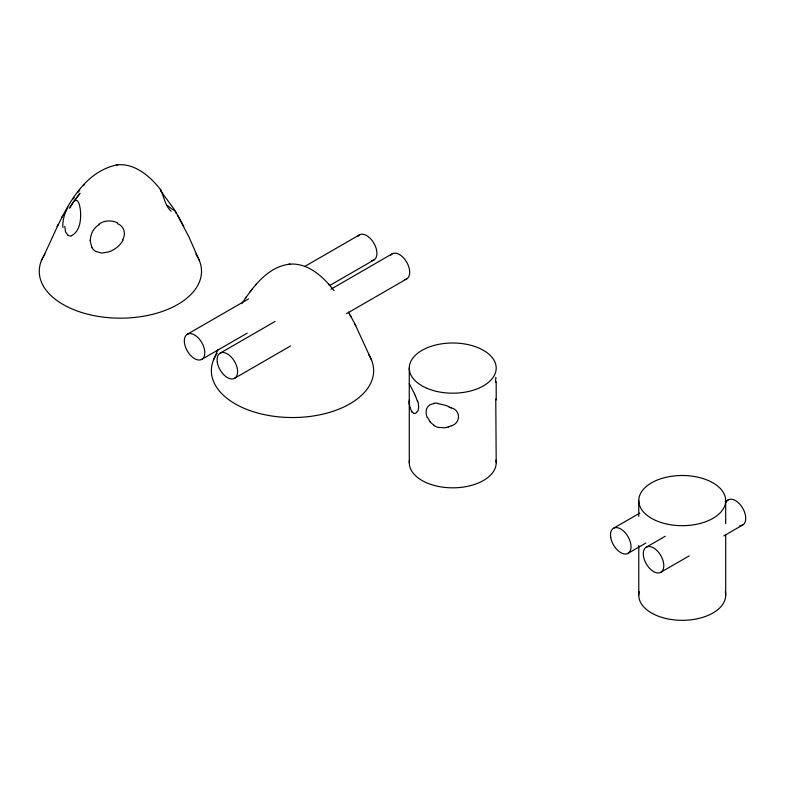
<?xml version="1.0" encoding="UTF-8"?>
<svg xmlns="http://www.w3.org/2000/svg" width="785" height="785" viewBox="0 0 785 785"><rect width="100%" height="100%" fill="white"/><g stroke="black" fill="none" stroke-linecap="round" stroke-linejoin="round"><path stroke-width="1.18" d="M64.782 226.306L65.528 231.899L68.128 235.412M175.997 213.029L174.015 209.026L161.21 191.677M409.27 462.738L409.27 368.096M41.399 260.62C58.767 226.786 74.222 173.858 117.161 164.84M213.51 359.991L218.004 349.453M69.62 208.359L72.76 202.883L79.982 193.287L69.885 206.995M122.627 239.651C126.463 233.93 123.853 225.727 117.259 223.568M417.296 411.487L415.608 413.361L413.558 413.43M57.011 226.443L57.972 224.667M61.887 217.367L62.771 215.728M241.819 303.638C253.005 286.957 267.557 266.9 289.272 264.211M73.24 198.85L74.222 197.506M77.95 192.413L79.844 190.009M245.352 298.221L246.343 296.877M250.072 291.784L251.965 289.38M73.221 202.245C78.667 195.377 80.355 208.457 80.541 212.068C81.041 220.399 79.805 231.31 71.621 235.637M83.455 185.692L84.348 184.632M255.576 285.063L256.469 284.003M187.321 334.253L248.56 298.899M304.531 266.586L359.432 234.882M201.804 359.353L247.216 333.134M329.572 285.583L373.925 259.982M220.104 353.181L275.015 321.477M330.976 289.174L392.215 253.81M234.587 378.282L290.558 345.969M346.519 313.657L406.709 278.911M613.517 528.266L639.785 513.096M628 553.356L645.869 543.043M646.3 547.194L665.209 536.273M725.105 501.693L728.264 499.868M660.784 572.285L689.161 555.908M723.839 535.89L742.747 524.969M451.296 425.833C460.775 423.154 461.04 410.369 451.296 407.847M448.206 427.04L447.401 427.256A20.459 19.409 59.1 0 1 444.104 427.786L439.198 427.423M433.919 403.568L430.141 404.638L427.58 407.013A14.326 9.911 49.6 0 0 427.148 417.473M117.632 164.801C135.56 163.339 150.573 176.821 160.817 189.98C164.153 197.113 165.017 205.729 171.15 211.263M289.753 264.172C305.699 262.779 319.603 273.661 329.435 285.063M116.7 164.889L117.976 164.771M288.811 264.26L290.097 264.143M437.824 403.608L444.938 405.178A20.675 9.685 17.9 0 1 447.401 406.071L449 406.728M95.927 251.455L101.491 253.074L108.173 252.034A26.18 26.003 56.5 0 0 123.235 239.984M433.919 425.185L431.632 423.37A14.11 11.834 44.1 0 1 430.072 421.8M328.542 284.003L334.047 290.578M160.385 189.273L161.004 191.314M430.141 421.751L427.58 417.434M411.909 412.086L409.976 407.523M348.324 312.037L351.013 316.738M175.241 210.949L188.645 236.314L199.38 260.62M496.208 462.738L495.767 399.045M409.279 383.59L414.745 394.266M354.928 324.048L371.491 359.991M183.768 226.443L178.009 215.728M350.12 315.099L355.89 325.814M91.865 247.324L90.02 240.22M415.608 396.248L417.296 401.066M496.208 399.948L496.179 381.932M495.963 378.812L495.875 378.076A20.459 9.43 -78.1 0 0 495.777 377.359M409.436 403.941L409.603 405.433A20.675 9.538 -78.1 0 0 409.976 407.523M409.299 401.586L409.27 399.948M725.693 500.594A43.469 25.091 0 0 1 660.499 522.319A43.469 25.091 0 0 1 660.499 478.86A43.469 25.091 0 0 1 725.693 500.594L725.693 523.644M725.693 534.565L725.693 595.236M638.764 500.594L638.764 516.363M638.764 545.487L638.764 595.236M495.973 460.147A43.469 25.091 0 0 1 452.739 487.828A43.469 25.091 0 0 1 409.505 460.147M495.551 379.332A21.852 8.193 -82 0 1 495.718 382.334M451.267 425.774A21.852 20.439 41 0 1 448.176 426.952M439.168 427.609A15.455 14.493 52.7 0 1 433.791 425.401M433.663 403.235A15.17 8.753 21.9 0 1 437.687 403.215M448.853 406.905A21.872 11.912 16.8 0 1 451.12 407.994M417.777 401.115A14.326 7.183 65.8 0 1 417.463 411.742M413.587 413.263A15.17 6.27 -86.4 0 1 412.027 411.703M409.221 404.197A21.872 8.635 -81.3 0 1 409.063 401.792M414.676 394.492A14.11 3.022 68.8 0 1 415.491 396.376M725.252 591.664A43.469 25.091 0 0 1 682.234 620.327A43.469 25.091 0 0 1 639.206 591.664M726.184 502.125A14.493 8.36 60 0 1 742.747 508.238A14.493 8.36 60 0 1 739.764 525.636M195.828 254.085A81.14 46.845 0 0 1 120.39 318.17A81.14 46.845 0 0 1 44.951 254.085M173.593 210.135A26.062 3.582 45.3 0 1 167.362 205.385M95.898 251.514A11.569 10.98 -87.9 0 1 91.776 247.373M90.353 240.249A18.585 16.505 81.6 0 1 99.253 224.618M98.949 224.078A20.135 18.634 48.3 0 1 117.564 222.803M71.612 235.824A11.569 6.761 -74.9 0 1 68.148 235.343M62.918 227.464A26.062 15.926 -62.8 0 1 67.932 207.269M368.518 354.31A81.14 46.845 0 0 1 291.706 417.541A81.14 46.845 0 0 1 217.062 353.456M357.685 236.57A14.493 8.36 60 0 1 373.925 243.252A14.493 8.36 60 0 1 371.59 260.649M390.469 255.498A14.493 8.36 60 0 1 406.709 262.18A14.493 8.36 60 0 1 404.373 279.578M427.236 388.418A43.469 25.091 0 0 0 495.973 370.687A43.469 25.091 0 0 0 435.008 345.184A43.469 25.091 0 0 0 427.236 388.418M610.701 537.244A14.493 8.36 60 0 0 627.47 553.631A14.493 8.36 60 0 0 624.114 531.573A14.493 8.36 60 0 0 610.701 537.244M643.484 556.172A14.493 8.36 60 0 0 660.254 572.559A14.493 8.36 60 0 0 656.898 550.491A14.493 8.36 60 0 0 643.484 556.172M184.504 343.231A14.493 8.36 60 0 0 201.274 359.618A14.493 8.36 60 0 0 197.908 337.56A14.493 8.36 60 0 0 184.504 343.231M217.288 362.16A14.493 8.36 60 0 0 234.058 378.547A14.493 8.36 60 0 0 230.702 356.488A14.493 8.36 60 0 0 217.288 362.16"/></g></svg>
